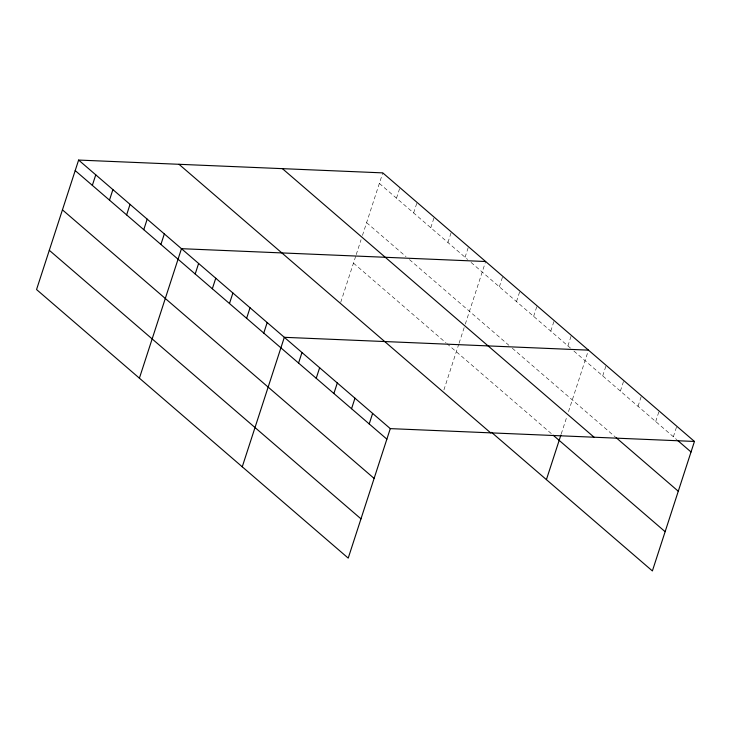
<?xml version="1.0" encoding="UTF-8"?>
<svg xmlns="http://www.w3.org/2000/svg" width="731" height="731" viewBox="0 0 731 731"><rect width="100%" height="100%" fill="white"/><g stroke="black" fill="none" stroke-linecap="round" stroke-linejoin="round"><path stroke-width="0.55" stroke-dasharray="3.65 2.74" d="M340.71 302.378L355.887 255.667M356.225 254.607L361.068 239.704M362.457 235.446L382.779 172.881M396.504 198.192L399.921 187.657M413.645 212.959L417.063 202.423M430.787 227.734L434.205 217.198M447.929 242.5L451.347 231.974M465.071 257.275L468.489 246.74M443.9 389.943L458.73 344.292M459.077 343.232L464.962 325.14M465.309 324.071L485.631 261.515M499.355 286.817L502.773 276.281M516.497 301.583L519.915 291.057M533.639 316.359L537.057 305.823M550.781 331.125L554.199 320.598M567.914 345.9L571.34 335.365M561.234 433.986L567.119 415.893M568.499 411.635L588.482 350.14M602.719 375.889L606.145 365.354M620.381 391.103L623.808 380.577M638.044 406.326L641.462 395.791M655.707 421.54L659.124 411.014M673.37 436.763L676.787 426.228M379.362 183.417L467.639 259.487M471.066 262.438L570.491 348.111M573.917 351.072L676.732 439.66M366.606 222.672L406.034 256.645M409.461 259.596L508.877 345.27M512.312 348.23L615.2 436.882M353.466 263.114L446.029 342.885M446.888 343.616L551.448 433.721"/><path stroke-width="1.1" d="M78.619 160.062L36.55 289.549L348.221 558.118L390.29 428.622L78.619 160.062L382.779 172.881L694.45 441.451L652.381 570.938L491.552 432.359M92.344 185.363L95.761 174.837M109.486 200.139L112.903 189.603M126.627 214.905L130.045 204.378M143.769 229.68L147.187 219.145M160.911 244.456L164.329 233.92M139.402 378.174L181.471 248.686L485.631 261.515M195.195 273.997L198.613 263.462M212.337 288.763L215.755 278.228M229.479 303.539L232.897 293.003M246.621 318.305L250.039 307.769M263.763 333.08L267.18 322.545M242.253 466.807L284.322 337.311L588.482 350.14M298.568 363.069L301.985 352.534M316.221 378.283L319.648 367.748M333.884 393.506L337.311 382.971M351.547 408.72L354.974 398.185M369.21 423.943L372.627 413.408M546.413 479.627L560.896 435.046M390.29 428.622L694.45 441.451M677.573 440.382L691.023 451.977M616.041 437.604L678.277 491.232M282.413 168.651L594.075 437.22M553.166 435.201L665.128 531.684M178.994 164.292L490.665 432.862M75.202 170.597L386.873 439.157M62.446 209.852L374.117 478.412M49.306 250.294L360.977 518.855"/></g></svg>
